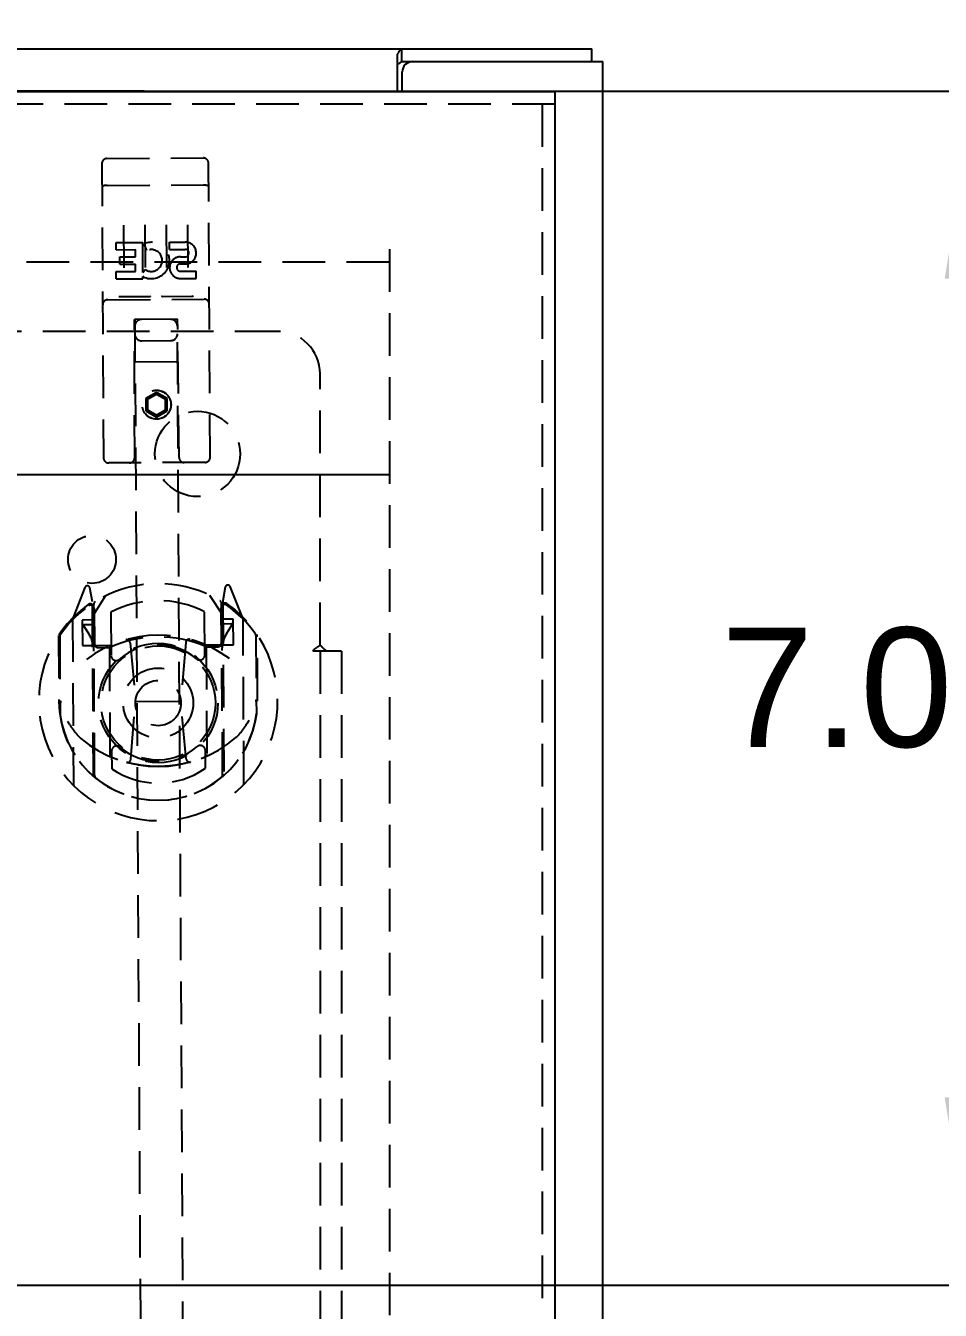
# Model space of a CAD drawing. Header units: inches. Extents: x 0 to 183, y 0 to 117.
# Drawn here: x 69.43 to 74.79, y 59.98 to 67.51 of the extents above; entities that cross this region are included whole.
import ezdxf

# ---------------------------------------------------------------- set-up
doc = ezdxf.new("R2010")
doc.units = ezdxf.units.IN
doc.header["$MEASUREMENT"] = 0
doc.linetypes.add('HIDDEN', pattern=[0.375, 0.25, -0.125])
for name, color, linetype in [('DEFAULT_2', 8, 'HIDDEN'), ('DOOR_ASSEMBLY', 7, 'Continuous'), ('PSYMS', 7, 'Continuous'), ('SUBPANEL', 7, 'Continuous')]:
    doc.layers.add(name, color=color, linetype=linetype)
doc.styles.get("Standard").update_dxf_attribs({"font": 'arial.ttf'})
doc.dimstyles.get("Standard").update_dxf_attribs({"dimtxt": 0.18, "dimasz": 0.18, "dimexe": 0.18, "dimexo": 0.0625, "dimgap": 0.09, "dimtad": 0, "dimtih": 1, "dimtoh": 1, "dimdec": 4, "dimzin": 0, "dimdsep": 46, "dimtxsty": 'Standard', "dimcen": 0.09, "dimadec": 0, "dimazin": 0, "dimtfac": 1, "dimtdec": 4, "dimtofl": 0, "dimtmove": 0, "dimatfit": 3, "dimfxl": 1, "dimtolj": 1, "dimtzin": 0, "dimarcsym": 0})

# ---------------------------------------------------------------- blocks, each defined once
blk = doc.blocks.new('*D64')
at = {"layer": 'Defpoints', "color": 0, "transparency": 16777216}
for p in [(70.1875, 67.125), (65.625, 64.875), (71.625, 64.875)]:
    blk.add_point(p, dxfattribs=at)
at = {"layer": 'PSYMS', "color": 0, "lineweight": -2, "transparency": 16777216}
for p, q in [((65.625, 68.225), (65.625, 69.325)), ((70.125, 67.125), (65.445, 67.125)), ((71.5625, 64.875), (65.445, 64.875)), ((65.625, 63.775), (65.625, 62.675))]:
    blk.add_line(p, q, dxfattribs=at)
at = {"layer": 'PSYMS', "color": 0, "transparency": 16777216}
for points in [[(65.4417, 68.225), (65.8083, 68.225), (65.625, 67.125)], [(65.4417, 63.775), (65.8083, 63.775), (65.625, 64.875)]]:
    blk.add_solid(points, dxfattribs=at)
at = {"layer": 'PSYMS', "color": 0, "transparency": 16777216, "insert": (65.625, 66), "char_height": 0.85, "attachment_point": 5}
blk.add_mtext('\\A1;2.2500', dxfattribs=at)
blk = doc.blocks.new('*D72')
at = {"layer": 'Defpoints', "color": 0, "transparency": 16777216}
for p in [(67.25, 67.125), (72.5, 57.8125), (67.25, 54.0625)]:
    blk.add_point(p, dxfattribs=at)
at = {"layer": 'PSYMS', "color": 0, "lineweight": -2, "transparency": 16777216}
for p, q in [((67.25, 67.0625), (67.25, 53.8825)), ((72.5, 57.75), (72.5, 53.8825)), ((66.15, 54.0625), (65.05, 54.0625)), ((73.6, 54.0625), (74.7, 54.0625))]:
    blk.add_line(p, q, dxfattribs=at)
at = {"layer": 'PSYMS', "color": 0, "transparency": 16777216}
for points in [[(66.15, 54.2458), (66.15, 53.8792), (67.25, 54.0625)], [(73.6, 54.2458), (73.6, 53.8792), (72.5, 54.0625)]]:
    blk.add_solid(points, dxfattribs=at)
at = {"layer": 'PSYMS', "color": 0, "transparency": 16777216, "insert": (69.875, 54.0625), "char_height": 0.7, "attachment_point": 5}
blk.add_mtext('\\A1;5.2500', dxfattribs=at)
blk = doc.blocks.new('*D73')
at = {"layer": 'Defpoints', "color": 0, "transparency": 16777216}
for p in [(67.125, 67.125), (64.3125, 60.125), (75, 60.125)]:
    blk.add_point(p, dxfattribs=at)
at = {"layer": 'PSYMS', "color": 0, "lineweight": -2, "transparency": 16777216}
for p, q in [((67.1875, 67.125), (75.18, 67.125)), ((75, 66.025), (75, 64.0724)), ((75, 61.225), (75, 63.1776)), ((64.375, 60.125), (75.18, 60.125))]:
    blk.add_line(p, q, dxfattribs=at)
at = {"layer": 'PSYMS', "color": 0, "transparency": 16777216}
for points in [[(74.8167, 66.025), (75.1833, 66.025), (75, 67.125)], [(74.8167, 61.225), (75.1833, 61.225), (75, 60.125)]]:
    blk.add_solid(points, dxfattribs=at)
at = {"layer": 'PSYMS', "color": 0, "transparency": 16777216, "insert": (75, 63.625), "char_height": 0.7, "attachment_point": 5}
blk.add_mtext('\\A1;7.0000', dxfattribs=at)

msp = doc.modelspace()

# ---------------------------------------------------------------- linework, layer by layer
at = {"color": 3, "linetype": 'Continuous'}
for p, q in [((36.87517, 67.37267), (72.74917, 67.37267)), ((71.61017, 67.12267), (71.61017, 67.34185)), ((71.69717, 67.29767), (72.81217, 67.29767)), ((72.81217, 31.44767), (72.81217, 67.29767)), ((71.63717, 67.12267), (71.63717, 67.23767))]:
    msp.add_line(p, q, dxfattribs=at)
at = {"color": 7, "linetype": 'Continuous'}
for p, q in [((71.63529, 67.29767), (71.63529, 67.37267)), ((72.74917, 67.29767), (72.74917, 67.37267)), ((71.63529, 67.29767), (71.69717, 67.29767))]:
    msp.add_line(p, q, dxfattribs=at)
at = {"color": 3, "linetype": 'Continuous'}
msp.add_lwpolyline([(71.61017, 67.34185), (71.61151, 67.3434), (71.61283, 67.34518), (71.61415, 67.34716), (71.61545, 67.34931), (71.61674, 67.35157), (71.61802, 67.35389), (71.61927, 67.3562), (71.62052, 67.35847), (71.62177, 67.36066), (71.62302, 67.36273), (71.62424, 67.36461), (71.62549, 67.36635), (71.62684, 67.36801), (71.62823, 67.36944), (71.62958, 67.37058), (71.63088, 67.37144), (71.63213, 67.37205), (71.6333, 67.37242), (71.63435, 67.37261), (71.63529, 67.37267)], dxfattribs=at)
at = {"color": 7, "linetype": 'Continuous'}
for points in [[(71.61017, 67.2866), (71.61105, 67.28637), (71.61204, 67.28618), (71.61315, 67.28607), (71.61434, 67.28609), (71.61559, 67.28625), (71.61688, 67.28658), (71.61821, 67.28709), (71.61951, 67.28775), (71.62069, 67.28848), (71.62182, 67.28929), (71.62295, 67.29018), (71.62407, 67.29113), (71.62631, 67.29308)], [(71.62631, 67.29308), (71.62743, 67.29404), (71.62857, 67.29493), (71.62971, 67.29574), (71.63086, 67.29643), (71.63199, 67.29698), (71.63312, 67.29737), (71.63421, 67.29759), (71.63529, 67.29767)]]:
    msp.add_lwpolyline(points, dxfattribs=at)
at = {"color": 3, "linetype": 'Continuous'}
msp.add_arc((71.69717, 67.23767), 0.06, 90, 180, dxfattribs=at)
at = {"layer": 'DEFAULT_2', "color": 8, "linetype": 'HIDDEN'}
for p, q in [((71.56217, 66.19767), (71.56217, 32.54767)), ((71.56017, 66.12267), (38.06417, 66.12267))]:
    msp.add_line(p, q, dxfattribs=at)
at = {"layer": 'DOOR_ASSEMBLY', "color": 3, "linetype": 'Continuous'}
for p, q in [((36.90667, 67.12267), (72.53167, 67.12267)), ((72.53167, 67.04767), (72.53167, 31.69767))]:
    msp.add_line(p, q, dxfattribs=at)
at = {"layer": 'DOOR_ASSEMBLY', "color": 7, "linetype": 'Continuous'}
msp.add_line((72.53167, 67.12267), (72.53167, 67.04767), dxfattribs=at)
at = {"layer": 'DOOR_ASSEMBLY', "color": 8, "linetype": 'HIDDEN'}
for p, q in [((72.53167, 67.04767), (36.90667, 67.04767)), ((72.45667, 67.04767), (72.45667, 31.69767)), ((69.90641, 66.72983), (70.4714, 66.73298)), ((69.87658, 66.69966), (69.8862, 64.97469)), ((70.51119, 64.97818), (70.50157, 66.70315)), ((69.8939, 66.57097), (69.89316, 66.57087)), ((69.89466, 66.57107), (69.8939, 66.57097)), ((69.89543, 66.57116), (69.89466, 66.57107)), ((69.89621, 66.57124), (69.89543, 66.57116)), ((69.89699, 66.57132), (69.89621, 66.57124)), ((69.89778, 66.5714), (69.89699, 66.57132)), ((69.89859, 66.57146), (69.89778, 66.5714)), ((69.89939, 66.57153), (69.89859, 66.57146)), ((69.90021, 66.57158), (69.89939, 66.57153)), ((69.90103, 66.57163), (69.90021, 66.57158)), ((69.90185, 66.57168), (69.90103, 66.57163)), ((69.90268, 66.57172), (69.90185, 66.57168)), ((69.90352, 66.57175), (69.90268, 66.57172)), ((69.90435, 66.57178), (69.90352, 66.57175)), ((69.90519, 66.5718), (69.90435, 66.57178)), ((69.90603, 66.57182), (69.90519, 66.5718)), ((69.90687, 66.57183), (69.90603, 66.57182)), ((69.90687, 66.57183), (70.47228, 66.57499)), ((70.47228, 66.57499), (70.47312, 66.57499)), ((70.47312, 66.57499), (70.47396, 66.57498)), ((70.47396, 66.57498), (70.4748, 66.57497)), ((70.4748, 66.57497), (70.47564, 66.57496)), ((70.47564, 66.57496), (70.47648, 66.57494)), ((70.47648, 66.57494), (70.47731, 66.57491)), ((70.47731, 66.57491), (70.47813, 66.57488)), ((70.47937, 66.57481), (70.48018, 66.57477)), ((70.48018, 66.57477), (70.48099, 66.57471)), ((70.48099, 66.57471), (70.48179, 66.57465)), ((70.48179, 66.57465), (70.48259, 66.57459)), ((70.48259, 66.57459), (70.48337, 66.57452)), ((70.48337, 66.57452), (70.48415, 66.57444)), ((70.48415, 66.57444), (70.48492, 66.57436)), ((70.48492, 66.57436), (70.48568, 66.57428)), ((70.00359, 66.33922), (70.0053, 66.03323)), ((70.12859, 66.33992), (70.1303, 66.03393)), ((70.25359, 66.34062), (70.25529, 66.03463)), ((70.37858, 66.34132), (70.38029, 66.03532)), ((69.95981, 66.23734), (70.11594, 66.23821)), ((69.96005, 66.19491), (69.95981, 66.23734)), ((70.11693, 66.06062), (70.11594, 66.23821)), ((70.14059, 66.19025), (70.12345, 66.22927)), ((70.27221, 66.23909), (70.36463, 66.2396)), ((70.27245, 66.19665), (70.27221, 66.23909)), ((69.96005, 66.19491), (70.07357, 66.19554)), ((69.98159, 66.15259), (70.0738, 66.1531)), ((69.98183, 66.11015), (69.98159, 66.15259)), ((70.0738, 66.1531), (70.07357, 66.19554)), ((70.27245, 66.19665), (70.36487, 66.19716)), ((70.33656, 66.15314), (70.36508, 66.1533)), ((69.96077, 66.06656), (70.07428, 66.0672)), ((69.961, 66.02412), (69.96077, 66.06656)), ((69.98183, 66.11015), (70.07404, 66.11066)), ((70.07428, 66.0672), (70.07404, 66.11066)), ((70.11693, 66.06062), (70.12984, 66.07925)), ((70.33287, 66.11215), (70.37914, 66.11241)), ((70.33704, 66.06866), (70.42946, 66.06918)), ((70.4297, 66.02674), (70.42946, 66.06918)), ((69.961, 66.02412), (70.11713, 66.025)), ((70.11713, 66.025), (70.11706, 66.03727)), ((70.12058, 66.03552), (70.11706, 66.03727)), ((70.33727, 66.02622), (70.4297, 66.02674)), ((69.91103, 65.90184), (70.47602, 65.905)), ((70.15456, 65.9192), (69.98253, 65.91824)), ((70.40455, 65.9206), (70.23253, 65.91963)), ((70.0687, 64.97571), (70.06768, 65.78572)), ((70.06918, 65.78572), (70.06768, 65.78572)), ((70.31918, 65.78712), (70.06918, 65.78572)), ((70.06918, 65.78572), (70.15085, 51.15267)), ((70.32068, 65.78713), (70.31918, 65.78712)), ((70.40084, 51.15407), (70.31918, 65.78712)), ((70.3287, 64.97716), (70.32068, 65.78713)), ((70.10988, 65.66095), (70.27987, 65.6619)), ((70.32315, 65.53714), (70.068, 65.53571)), ((70.19657, 65.35829), (70.13427, 65.32185)), ((70.13427, 65.32185), (70.13467, 65.24969)), ((70.13427, 65.32185), (70.1443, 65.31614)), ((70.19663, 65.34674), (70.1443, 65.31614)), ((70.1443, 65.31614), (70.14464, 65.25552)), ((70.19657, 65.35829), (70.19663, 65.34674)), ((70.25927, 65.32255), (70.19657, 65.35829)), ((70.2493, 65.31672), (70.19663, 65.34674)), ((70.25927, 65.32255), (70.2493, 65.31672)), ((70.24964, 65.2561), (70.2493, 65.31672)), ((70.25967, 65.25038), (70.25927, 65.32255)), ((70.13467, 65.24969), (70.14464, 65.25552)), ((70.13467, 65.24969), (70.19737, 65.21395)), ((70.14464, 65.25552), (70.19731, 65.2255)), ((70.19731, 65.2255), (70.24964, 65.2561)), ((70.19737, 65.21395), (70.19731, 65.2255)), ((70.19737, 65.21395), (70.25967, 65.25038)), ((70.25967, 65.25038), (70.24964, 65.2561)), ((70.48136, 64.94801), (69.91637, 64.94486)), ((69.77753, 64.2149), (69.7083, 64.03901)), ((69.82091, 64.13157), (69.80625, 64.21209)), ((70.50821, 64.16921), (70.57882, 64.06062)), ((70.59966, 64.21652), (70.5859, 64.13584)), ((70.69953, 64.04454), (70.62834, 64.21965)), ((69.79975, 64.10699), (69.7995, 64.10681)), ((69.79975, 64.10699), (69.7995, 64.10681)), ((69.80021, 64.10732), (69.79975, 64.10699)), ((69.82658, 63.11539), (69.82091, 64.13157)), ((69.8341, 63.11227), (69.8285, 64.11533)), ((69.82883, 64.05644), (69.89822, 64.1658)), ((70.57728, 63.88749), (70.57613, 64.09481)), ((70.58409, 63.11646), (70.57849, 64.11952)), ((70.5859, 64.13584), (70.59157, 63.11966)), ((70.60758, 64.11132), (70.60304, 64.11447)), ((69.70398, 64.02839), (69.70938, 63.06094)), ((69.82151, 64.02439), (69.76151, 64.02406)), ((69.76151, 64.02406), (69.76234, 63.87406)), ((69.83114, 64.09066), (69.83229, 63.88334)), ((69.92876, 64.06918), (69.93017, 63.81651)), ((70.48016, 63.81958), (70.47875, 64.07225)), ((70.64649, 64.029), (70.58649, 64.02866)), ((70.64733, 63.879), (70.64649, 64.029)), ((70.70937, 63.06652), (70.70397, 64.03398)), ((69.77, 63.98841), (69.7997, 63.94266)), ((69.82916, 63.99644), (69.77416, 63.99613)), ((70.63415, 64.00093), (70.57915, 64.00062)), ((70.60921, 63.94718), (70.6384, 63.99325)), ((69.62202, 63.93239), (69.62418, 63.54421)), ((69.62955, 63.92715), (69.6321, 63.46958)), ((69.76234, 63.87406), (69.82234, 63.8744)), ((69.92235, 63.87384), (69.84985, 63.87343)), ((70.04166, 63.89072), (70.07418, 63.54672)), ((70.36784, 63.89254), (70.33917, 63.5482)), ((70.55984, 63.8774), (70.48734, 63.87699)), ((70.48739, 63.86714), (70.49092, 63.23593)), ((70.49158, 63.86702), (70.55739, 63.86738)), ((70.58733, 63.87867), (70.64733, 63.879)), ((70.77953, 63.93357), (70.78208, 63.476)), ((70.78917, 63.55071), (70.787, 63.93889)), ((69.85241, 63.86345), (69.91822, 63.86382)), ((69.92593, 63.23278), (69.9224, 63.86399)), ((69.62418, 63.54421), (69.63918, 63.54432)), ((70.04591, 63.20725), (70.07418, 63.54672)), ((70.07418, 63.54672), (70.33917, 63.5482)), ((70.37123, 63.20907), (70.33917, 63.5482)), ((70.78917, 63.55071), (70.77417, 63.55066)), ((69.6321, 63.46958), (69.63229, 63.46692)), ((70.78208, 63.476), (70.78192, 63.47333)), ((69.9333, 63.25534), (69.93387, 63.15251)), ((70.48387, 63.15558), (70.48329, 63.25841))]:
    msp.add_line(p, q, dxfattribs=at)
for points in [[(69.89316, 66.57087), (69.89279, 66.57082), (69.89242, 66.57077), (69.89206, 66.57071), (69.8917, 66.57066), (69.89134, 66.5706), (69.89098, 66.57054), (69.89063, 66.57048), (69.89029, 66.57042), (69.88994, 66.57036), (69.8896, 66.5703), (69.88926, 66.57023), (69.88893, 66.57017), (69.8886, 66.5701), (69.88827, 66.57003), (69.88795, 66.56997), (69.88763, 66.5699), (69.88731, 66.56983), (69.887, 66.56975), (69.88669, 66.56968), (69.88639, 66.56961), (69.88609, 66.56953), (69.8858, 66.56946), (69.88551, 66.56938), (69.88522, 66.5693), (69.88494, 66.56922), (69.88466, 66.56914), (69.88439, 66.56906), (69.88412, 66.56898), (69.88385, 66.5689), (69.88359, 66.56881), (69.88334, 66.56873), (69.88309, 66.56864), (69.88284, 66.56856), (69.8826, 66.56847), (69.88237, 66.56838), (69.88214, 66.5683), (69.88191, 66.56821), (69.88169, 66.56812), (69.88147, 66.56803), (69.88126, 66.56793), (69.88106, 66.56784), (69.88086, 66.56775), (69.88066, 66.56766), (69.88047, 66.56756), (69.88029, 66.56747), (69.88011, 66.56737), (69.87993, 66.56728), (69.87976, 66.56718), (69.8796, 66.56708), (69.87944, 66.56699), (69.87929, 66.56689), (69.87914, 66.56679), (69.879, 66.56669), (69.87887, 66.56659), (69.87874, 66.56649), (69.87861, 66.56639), (69.87849, 66.56629), (69.87838, 66.56619), (69.87827, 66.56609), (69.87817, 66.56599), (69.87808, 66.56589), (69.87799, 66.56578), (69.8779, 66.56568), (69.87782, 66.56558), (69.87775, 66.56548), (69.87768, 66.56537), (69.87762, 66.56527), (69.87757, 66.56517), (69.87752, 66.56506), (69.87747, 66.56496), (69.87744, 66.56486), (69.8774, 66.56475), (69.87738, 66.56465), (69.87736, 66.56455), (69.87734, 66.56444), (69.87734, 66.56434), (69.87733, 66.56423)], [(70.47813, 66.57488), (70.47896, 66.57484), (70.47937, 66.57481)], [(70.48568, 66.57428), (70.48643, 66.57418), (70.4868, 66.57414), (70.48716, 66.57409), (70.48753, 66.57404), (70.48789, 66.57399), (70.48825, 66.57393), (70.4886, 66.57388), (70.48895, 66.57382), (70.4893, 66.57377), (70.48965, 66.57371), (70.48999, 66.57365), (70.49033, 66.57359), (70.49066, 66.57353), (70.49099, 66.57346), (70.49132, 66.5734), (70.49164, 66.57334), (70.49196, 66.57327), (70.49228, 66.5732), (70.49259, 66.57313), (70.4929, 66.57306), (70.4932, 66.57299), (70.4935, 66.57292), (70.4938, 66.57285), (70.49409, 66.57278), (70.49438, 66.5727), (70.49466, 66.57262), (70.49494, 66.57255), (70.49522, 66.57247), (70.49549, 66.57239), (70.49575, 66.57231), (70.49601, 66.57223), (70.49627, 66.57215), (70.49652, 66.57207), (70.49676, 66.57198), (70.49701, 66.5719), (70.49724, 66.57182), (70.49747, 66.57173), (70.4977, 66.57164), (70.49792, 66.57156), (70.49814, 66.57147), (70.49835, 66.57138), (70.49856, 66.57129), (70.49876, 66.5712), (70.49896, 66.57111), (70.49915, 66.57102), (70.49933, 66.57092), (70.49951, 66.57083), (70.49969, 66.57074), (70.49986, 66.57064), (70.50002, 66.57055), (70.50018, 66.57045), (70.50034, 66.57035), (70.50048, 66.57026), (70.50063, 66.57016), (70.50076, 66.57006), (70.50089, 66.56996), (70.50102, 66.56987), (70.50114, 66.56977), (70.50125, 66.56967), (70.50136, 66.56957), (70.50146, 66.56947), (70.50156, 66.56937), (70.50165, 66.56927), (70.50174, 66.56916), (70.50182, 66.56906), (70.50189, 66.56896), (70.50196, 66.56886), (70.50202, 66.56876), (70.50208, 66.56865), (70.50213, 66.56855), (70.50217, 66.56845), (70.50221, 66.56834), (70.50225, 66.56824), (70.50227, 66.56814), (70.50229, 66.56803), (70.50231, 66.56793), (70.50232, 66.56783), (70.50232, 66.56772)], [(69.98253, 65.91824), (69.98232, 65.91824), (69.98211, 65.91824), (69.9819, 65.91824), (69.98169, 65.91825), (69.98149, 65.91825), (69.9813, 65.91826), (69.9811, 65.91827), (69.98091, 65.91828), (69.98073, 65.91829), (69.98055, 65.9183), (69.98037, 65.91832), (69.98019, 65.91833), (69.98002, 65.91835), (69.97985, 65.91837), (69.97969, 65.91839), (69.97952, 65.91841), (69.97937, 65.91843), (69.97921, 65.91845), (69.97906, 65.91847), (69.97891, 65.91849), (69.97876, 65.91852), (69.97862, 65.91855), (69.97848, 65.91857), (69.97834, 65.9186), (69.9782, 65.91863), (69.97807, 65.91866), (69.97794, 65.91869), (69.97781, 65.91872), (69.97769, 65.91875), (69.97757, 65.91878), (69.97745, 65.91882), (69.97733, 65.91885), (69.97721, 65.91889), (69.9771, 65.91892), (69.97699, 65.91896), (69.97688, 65.919), (69.97678, 65.91904), (69.97668, 65.91907), (69.97657, 65.91911), (69.97648, 65.91915), (69.97638, 65.9192), (69.97629, 65.91924), (69.97619, 65.91928), (69.97611, 65.91932), (69.97602, 65.91937), (69.97593, 65.91941)], [(70.16093, 65.92045), (70.16084, 65.9204), (70.16075, 65.92035), (70.16066, 65.92031), (70.16057, 65.92026), (70.16048, 65.92022), (70.16038, 65.92018), (70.16028, 65.92014), (70.16018, 65.92009), (70.16008, 65.92005), (70.15997, 65.92002), (70.15987, 65.91998), (70.15976, 65.91994), (70.15965, 65.9199), (70.15953, 65.91987), (70.15942, 65.91983), (70.1593, 65.9198), (70.15918, 65.91976), (70.15905, 65.91973), (70.15892, 65.9197), (70.1588, 65.91966), (70.15866, 65.91963), (70.15853, 65.9196), (70.15839, 65.91957), (70.15825, 65.91955), (70.15811, 65.91952), (70.15796, 65.91949), (70.15781, 65.91947), (70.15766, 65.91944), (70.1575, 65.91942), (70.15735, 65.9194), (70.15718, 65.91938), (70.15702, 65.91936), (70.15685, 65.91934), (70.15668, 65.91932), (70.15651, 65.9193), (70.15633, 65.91928), (70.15615, 65.91927), (70.15596, 65.91926), (70.15577, 65.91924), (70.15558, 65.91923), (70.15538, 65.91922), (70.15518, 65.91922), (70.15498, 65.91921), (70.15477, 65.9192), (70.15456, 65.9192)], [(70.23253, 65.91963), (70.23231, 65.91963), (70.2321, 65.91964), (70.23189, 65.91964), (70.23169, 65.91964), (70.23149, 65.91965), (70.23129, 65.91966), (70.2311, 65.91966), (70.23091, 65.91967), (70.23073, 65.91969), (70.23054, 65.9197), (70.23037, 65.91971), (70.23019, 65.91973), (70.23002, 65.91974), (70.22985, 65.91976), (70.22969, 65.91978), (70.22952, 65.9198), (70.22937, 65.91982), (70.22921, 65.91984), (70.22906, 65.91987), (70.22891, 65.91989), (70.22876, 65.91991), (70.22862, 65.91994), (70.22848, 65.91997), (70.22834, 65.91999), (70.2282, 65.92002), (70.22807, 65.92005), (70.22794, 65.92008), (70.22781, 65.92011), (70.22769, 65.92014), (70.22757, 65.92018), (70.22745, 65.92021), (70.22733, 65.92024), (70.22722, 65.92028), (70.22711, 65.92032), (70.227, 65.92035), (70.22689, 65.92039), (70.22678, 65.92043), (70.22668, 65.92047), (70.22658, 65.92051), (70.22648, 65.92055), (70.22638, 65.92059), (70.22629, 65.92063), (70.22619, 65.92067), (70.2261, 65.92072), (70.22602, 65.92076), (70.22593, 65.92081)], [(70.41093, 65.92184), (70.41084, 65.92179), (70.41075, 65.92175), (70.41067, 65.92171), (70.41057, 65.92166), (70.41048, 65.92162), (70.41038, 65.92158), (70.41029, 65.92153), (70.41019, 65.92149), (70.41008, 65.92145), (70.40998, 65.92141), (70.40987, 65.92137), (70.40976, 65.92134), (70.40965, 65.9213), (70.40953, 65.92126), (70.40942, 65.92123), (70.4093, 65.92119), (70.40918, 65.92116), (70.40905, 65.92113), (70.40893, 65.92109), (70.4088, 65.92106), (70.40867, 65.92103), (70.40853, 65.921), (70.40839, 65.92097), (70.40825, 65.92094), (70.40811, 65.92092), (70.40796, 65.92089), (70.40781, 65.92086), (70.40766, 65.92084), (70.40751, 65.92082), (70.40735, 65.92079), (70.40718, 65.92077), (70.40702, 65.92075), (70.40685, 65.92073), (70.40668, 65.92071), (70.4065, 65.9207), (70.40633, 65.92068), (70.40614, 65.92067), (70.40596, 65.92065), (70.40577, 65.92064), (70.40558, 65.92063), (70.40538, 65.92062), (70.40518, 65.92061), (70.40498, 65.9206), (70.40477, 65.9206), (70.40455, 65.9206)], [(69.67482, 63.43109), (69.67796, 63.42585), (69.68102, 63.42082), (69.684, 63.416), (69.68691, 63.4114), (69.68973, 63.407), (69.69249, 63.40278), (69.69518, 63.39873), (69.69781, 63.39484), (69.70038, 63.39111), (69.7029, 63.38752), (69.70536, 63.38407), (69.70778, 63.38075), (69.71014, 63.37756), (69.71246, 63.37449), (69.71473, 63.37153), (69.71696, 63.36869), (69.71914, 63.36595), (69.72129, 63.36331), (69.72339, 63.36077), (69.72546, 63.35833), (69.72748, 63.35598), (69.72946, 63.35372), (69.7314, 63.35155), (69.73331, 63.34946), (69.73519, 63.34745), (69.73703, 63.34551), (69.73883, 63.34365), (69.7406, 63.34186), (69.74233, 63.34014), (69.74403, 63.33849), (69.74569, 63.33691), (69.74732, 63.33539), (69.74892, 63.33394), (69.75049, 63.33254), (69.75203, 63.3312), (69.75354, 63.32991)], [(70.66221, 63.33498), (70.66369, 63.33627), (70.6652, 63.33762), (70.66675, 63.33903), (70.66834, 63.34051), (70.66996, 63.34205), (70.67161, 63.34366), (70.6733, 63.34533), (70.67501, 63.34707), (70.67676, 63.34888), (70.67854, 63.35076), (70.68036, 63.35271), (70.68221, 63.35475), (70.68409, 63.35686), (70.68602, 63.35906), (70.68798, 63.36134), (70.68998, 63.36372), (70.69201, 63.36618), (70.69407, 63.36873), (70.69618, 63.37138), (70.69833, 63.37414), (70.70053, 63.37701), (70.70277, 63.37999), (70.70505, 63.38308), (70.70737, 63.3863), (70.70975, 63.38964), (70.71218, 63.39312), (70.71466, 63.39674), (70.71719, 63.4005), (70.71978, 63.40442), (70.72243, 63.4085), (70.72514, 63.41276), (70.72792, 63.4172), (70.73077, 63.42183), (70.7337, 63.42667), (70.73671, 63.43174), (70.7398, 63.43704)], [(70.39661, 63.19172), (70.39123, 63.1902), (70.38582, 63.18874), (70.38041, 63.18731), (70.37499, 63.18593), (70.36955, 63.18459), (70.36411, 63.1833), (70.35865, 63.18205), (70.35319, 63.18084), (70.34772, 63.17968), (70.34223, 63.17856), (70.33674, 63.17748), (70.33124, 63.17645), (70.32573, 63.17546), (70.32021, 63.17451), (70.31469, 63.17362), (70.30916, 63.17276), (70.30362, 63.17195), (70.29808, 63.17118), (70.29253, 63.17046), (70.28697, 63.16978), (70.28141, 63.16915), (70.27585, 63.16856), (70.27028, 63.16801), (70.2647, 63.16751), (70.25912, 63.16706), (70.25354, 63.16664), (70.24796, 63.16628), (70.24237, 63.16596), (70.23678, 63.16568), (70.23119, 63.16545), (70.2256, 63.16526), (70.22, 63.16511), (70.21441, 63.16502), (70.20881, 63.16496), (70.20321, 63.16495), (70.19762, 63.16499), (70.19202, 63.16507), (70.18642, 63.1652), (70.18083, 63.16537), (70.17524, 63.16558), (70.16965, 63.16584), (70.16406, 63.16614), (70.15847, 63.16649), (70.15289, 63.16689), (70.14731, 63.16732), (70.14174, 63.16781), (70.13616, 63.16834), (70.1306, 63.16891), (70.12503, 63.16952), (70.11948, 63.17018), (70.11392, 63.17089), (70.10838, 63.17164), (70.10284, 63.17243), (70.0973, 63.17327), (70.09178, 63.17415), (70.08626, 63.17508), (70.08075, 63.17605), (70.07524, 63.17707), (70.06975, 63.17812), (70.06426, 63.17923), (70.05878, 63.18037), (70.05331, 63.18156), (70.04785, 63.1828), (70.04241, 63.18407), (70.03697, 63.18539), (70.03154, 63.18676), (70.02612, 63.18817), (70.02072, 63.18962)]]:
    msp.add_lwpolyline(points, dxfattribs=at)
for centre, radius in [((70.19697, 65.28643), 0.085), ((70.19697, 65.28643), 0.0845), ((70.20673, 63.53746), 0.35), ((70.20673, 63.53746), 0.335), ((70.20673, 63.53746), 0.205), ((70.20673, 63.53746), 0.133)]:
    msp.add_circle(centre, radius, dxfattribs=at)
for centre, radius, start, end in [((69.90658, 66.69983), 0.03, 90.319763, 180.319763), ((70.47157, 66.70298), 0.03, 0.319763, 90.319763), ((70.1663, 66.13174), 0.10653, 244.583386, 113.722499), ((70.36508, 66.17523), 0.06437, 282.619238, 90.39728), ((70.1663, 66.13174), 0.06391, 235.209242, 113.722372), ((70.33692, 66.08968), 0.06346, 90.319763, 270.319763), ((70.36499, 66.17523), 0.02193, 270.220913, 90.319763), ((70.33691, 66.0906), 0.02193, 100.626766, 270.319763), ((69.9112, 65.87184), 0.03, 90.319763, 180.319763), ((70.47619, 65.875), 0.03, 0.319763, 90.319763), ((70.1094, 65.74595), 0.04, 90.319763, 180.319763), ((70.2794, 65.7469), 0.04, 0.319763, 90.319763), ((70.10965, 65.70095), 0.04, 180.319763, 270.319763), ((70.27965, 65.7019), 0.04, 270.319763, 0.319763), ((69.9162, 64.97486), 0.03, 180.319763, 270.319763), ((70.0387, 64.97554), 0.03, 270.319763, 0.319763), ((70.3587, 64.97733), 0.03, 180.319763, 270.319763), ((70.48119, 64.97801), 0.03, 270.319763, 0.319763), ((70.20673, 63.53746), 0.7, 35.615908, 145.023619), ((69.79149, 64.2094), 0.015, 10.319763, 158.515617), ((70.61445, 64.214), 0.015, 22.12391, 170.319763), ((70.20667, 63.54746), 0.7, 125.83239, 54.807137), ((69.80859, 64.09876), 0.02, 0.319763, 125.83239), ((69.81114, 64.09054), 0.02, 0.319763, 125.574022), ((69.8485, 64.11544), 0.02, 121.788561, 180.318949), ((70.20673, 63.53746), 0.6, 63.040151, 117.599376), ((70.55849, 64.11941), 0.02, 0.319763, 58.849308), ((70.59612, 64.09493), 0.02, 55.065505, 180.319763), ((70.59858, 64.10316), 0.02, 54.807137, 180.319763), ((69.71898, 64.02848), 0.015, 135.394554, 180.319763), ((70.68897, 64.03389), 0.015, 0.319763, 45.244973), ((69.77419, 63.99113), 0.005, 90.319763, 212.999001), ((69.64203, 63.84027), 0.188, 0.319763, 32.999001), ((70.76801, 63.84656), 0.188, 147.640526, 180.319763), ((70.63418, 63.99593), 0.005, 327.640526, 90.319763), ((70.75953, 63.93345), 0.02, 0.319763, 35.615908), ((69.64955, 63.92726), 0.02, 145.023619, 180.319763), ((70.20842, 63.23496), 0.7, 53.551684, 127.087844), ((69.84974, 63.89343), 0.02, 180.319763, 270.319763), ((69.85229, 63.88345), 0.02, 180.319763, 270.319763), ((69.91811, 63.88382), 0.02, 270.319763, 293.783726), ((69.9374, 63.86407), 0.015, 113.306059, 180.319763), ((70.20847, 63.22496), 0.7, 66.8558, 113.783726), ((70.20673, 63.53746), 0.3425, 49.193688, 131.445838), ((70.02175, 63.88884), 0.02, 5.399371, 105.932861), ((70.38778, 63.89088), 0.02, 74.706666, 175.240155), ((70.47239, 63.86705), 0.015, 0.319763, 67.333467), ((70.49147, 63.88702), 0.02, 246.855801, 270.319763), ((70.55728, 63.88738), 0.02, 270.319763, 0.319763), ((70.55973, 63.8974), 0.02, 270.319763, 0.319763), ((69.96017, 63.81668), 0.03, 180.319763, 311.445838), ((70.45016, 63.81941), 0.03, 229.193688, 0.319763), ((70.20666, 63.54996), 0.58251, 180.566196, 0.07333), ((69.6521, 63.46969), 0.02, 180.319763, 187.981942), ((70.20667, 63.54746), 0.58, 187.981942, 352.657584), ((70.76208, 63.47589), 0.02, 352.657584, 0.319763), ((70.2049, 63.86495), 0.7, 229.848785, 310.790742), ((69.9633, 63.2555), 0.03, 49.193688, 180.319763), ((70.20673, 63.53746), 0.3425, 229.193688, 311.445838), ((70.45329, 63.25824), 0.03, 0.319763, 131.445838), ((69.94093, 63.23286), 0.015, 180.319763, 247.333467), ((70.02598, 63.20891), 0.02, 254.744604, 355.240155), ((70.39114, 63.21095), 0.02, 185.399371, 285.894922), ((70.47592, 63.23584), 0.015, 293.306059, 0.319763), ((69.84158, 63.11548), 0.015, 180.319763, 229.961052), ((69.8541, 63.11238), 0.02, 180.319763, 230.979199), ((70.20667, 63.54746), 0.48, 235.365898, 305.273629), ((70.56409, 63.11635), 0.02, 309.657612, 0.318117), ((70.57657, 63.11958), 0.015, 310.678474, 0.319763), ((69.72438, 63.06102), 0.015, 180.319763, 225.244973), ((70.69437, 63.06644), 0.015, 315.394554, 0.319763)]:
    msp.add_arc(centre, radius, start, end, dxfattribs=at)
at = {"layer": 'SUBPANEL', "color": 8, "linetype": 'HIDDEN'}
for p, q in [((70.90592, 65.71642), (69.31627, 65.71642)), ((71.15592, 63.87676), (71.15592, 65.46642)), ((71.13612, 63.86354), (71.14258, 63.86742)), ((71.17027, 63.86285), (71.16697, 63.86619)), ((71.19446, 63.84142), (71.11506, 63.84142)), ((71.15592, 63.84142), (71.15592, 34.90392)), ((71.17462, 63.85843), (71.17027, 63.86285)), ((71.28092, 63.84142), (71.19446, 63.84142)), ((71.28092, 63.84142), (71.28092, 34.90392))]:
    msp.add_line(p, q, dxfattribs=at)
for points in [[(71.14258, 63.86742), (71.14482, 63.86879), (71.14698, 63.87016), (71.14905, 63.87153), (71.15099, 63.87289), (71.1528, 63.87423), (71.15444, 63.87552), (71.15592, 63.87676)], [(71.16697, 63.86619), (71.16521, 63.86793), (71.16349, 63.86962), (71.16179, 63.87126), (71.16015, 63.87282), (71.1586, 63.87428), (71.15719, 63.8756), (71.15592, 63.87676)], [(71.11506, 63.84142), (71.11566, 63.84304), (71.11633, 63.8446), (71.11708, 63.8461), (71.11791, 63.84756), (71.11883, 63.84898), (71.11985, 63.85039), (71.121, 63.85179), (71.12229, 63.8532), (71.12375, 63.85464), (71.1253, 63.85603), (71.12684, 63.85729), (71.12846, 63.85852), (71.13023, 63.85977), (71.13211, 63.86103), (71.13408, 63.86229), (71.13612, 63.86354)], [(71.19446, 63.84142), (71.19252, 63.84282), (71.19062, 63.84424), (71.18877, 63.84567), (71.18697, 63.8471), (71.18523, 63.84853), (71.18355, 63.84996), (71.18194, 63.85139), (71.18039, 63.85281), (71.1789, 63.85421), (71.17746, 63.8556), (71.17603, 63.85701), (71.17462, 63.85843)]]:
    msp.add_lwpolyline(points, dxfattribs=at)
for centre, radius in [((70.43717, 64.99767), 0.25), ((69.81845, 64.37895), 0.1405)]:
    msp.add_circle(centre, radius, dxfattribs=at)
msp.add_arc((70.90592, 65.46642), 0.25, 0, 90, dxfattribs=at)

# ---------------------------------------------------------------- dimensions: what is measured, and where the dimension line sits
at = {"layer": 'PSYMS', "color": 2}
for base, p1, p2, override, picture, middle in [((65.625, 64.875), (70.1875, 67.125), (71.625, 64.875), {"dimtxt": 0.85, "dimasz": 1.1}, '*D64', (65.625, 66)), ((75, 60.125), (67.125, 67.125), (64.3125, 60.125), {"dimtxt": 0.7, "dimasz": 1.1}, '*D73', (75, 63.625))]:
    dim = msp.add_linear_dim(base=base, p1=p1, p2=p2, angle=90, dimstyle='Standard', override=override, dxfattribs=at)
    dim.commit()
    dim.dimension.update_dxf_attribs({"geometry": picture, "text_midpoint": middle})
dim = msp.add_linear_dim(base=(67.25, 54.0625), p1=(72.5, 57.8125), p2=(67.25, 67.125), dimstyle='Standard', override={"dimtxt": 0.7, "dimasz": 1.1}, dxfattribs=at)
dim.commit()
dim.dimension.update_dxf_attribs({"geometry": '*D72', "text_midpoint": (69.875, 54.0625)})

doc.saveas('drawing.dxf')
